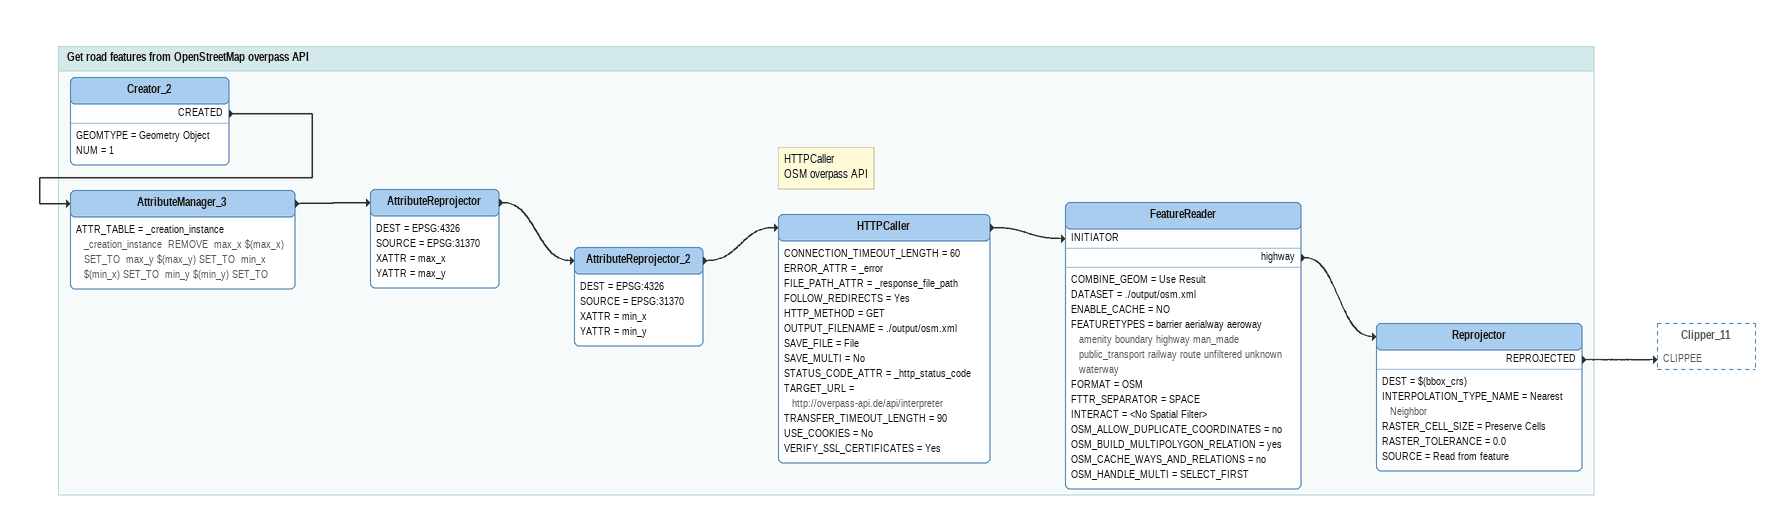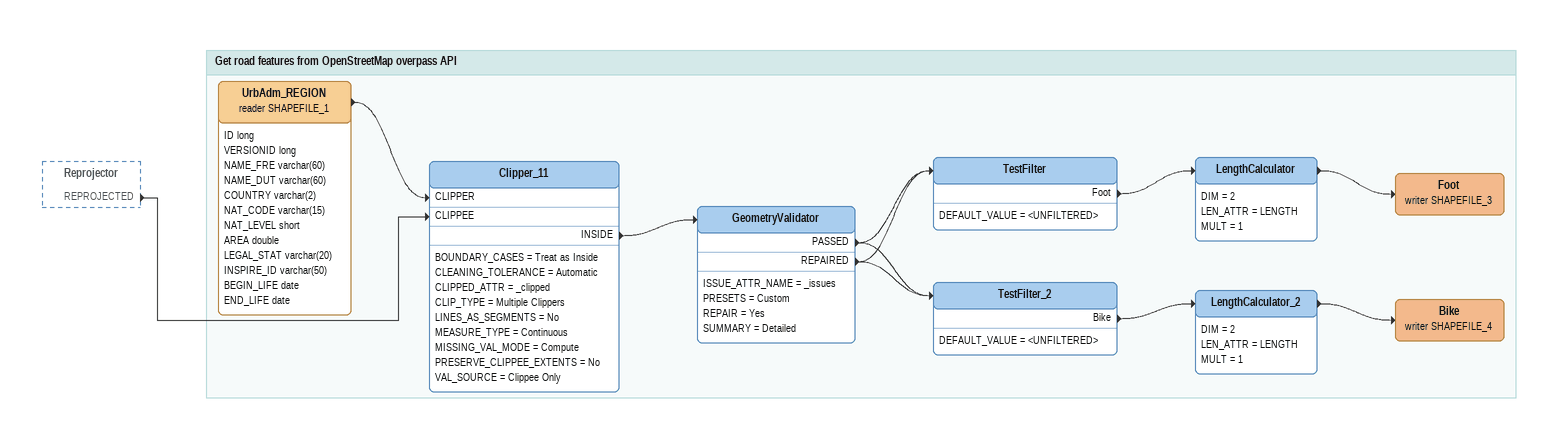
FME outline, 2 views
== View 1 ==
Bookmark: Get road features from OpenStreetMap overpass API
Creator_2
    GEOMTYPE = Geometry Object
    NUM = 1
    CREATED -> AttributeManager_3
AttributeManager_3
    ATTR_TABLE = _creation_instance _creation_instance  REMOVE  max_x $(max_x) SET_TO  max_y $(max_y) SET_TO  min_x $(min_x) SET_TO  min_y $(min_y) SET_TO
    -> AttributeReprojector
AttributeReprojector
    DEST = EPSG:4326
    SOURCE = EPSG:31370
    XATTR = max_x
    YATTR = max_y
    -> AttributeReprojector_2
AttributeReprojector_2
    DEST = EPSG:4326
    SOURCE = EPSG:31370
    XATTR = min_x
    YATTR = min_y
    -> HTTPCaller
Note: HTTPCaller / OSM overpass API
HTTPCaller
    CONNECTION_TIMEOUT_LENGTH = 60
    ERROR_ATTR = _error
    FILE_PATH_ATTR = _response_file_path
    FOLLOW_REDIRECTS = Yes
    HTTP_METHOD = GET
    OUTPUT_FILENAME = ./output/osm.xml
    SAVE_FILE = File
    SAVE_MULTI = No
    STATUS_CODE_ATTR = _http_status_code
    TARGET_URL = http://overpass-api.de/api/interpreter
    TRANSFER_TIMEOUT_LENGTH = 90
    USE_COOKIES = No
    VERIFY_SSL_CERTIFICATES = Yes
    -> FeatureReader [INITIATOR]
FeatureReader
    COMBINE_GEOM = Use Result
    DATASET = ./output/osm.xml
    ENABLE_CACHE = NO
    FEATURETYPES = barrier aerialway aeroway amenity boundary highway man_made public_transport railway route unfiltered unknown waterway
    FORMAT = OSM
    FTTR_SEPARATOR = SPACE
    INTERACT = <No Spatial Filter>
    OSM_ALLOW_DUPLICATE_COORDINATES = no
    OSM_BUILD_MULTIPOLYGON_RELATION = yes
    OSM_CACHE_WAYS_AND_RELATIONS = no
    OSM_HANDLE_MULTI = SELECT_FIRST
    highway -> Reprojector
Reprojector
    DEST = $(bbox_crs)
    INTERPOLATION_TYPE_NAME = Nearest Neighbor
    RASTER_CELL_SIZE = Preserve Cells
    RASTER_TOLERANCE = 0.0
    SOURCE = Read from feature
    REPROJECTED -> Clipper_11 [CLIPPEE]

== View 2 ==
Reprojector [outside]
    REPROJECTED -> Clipper_11 [CLIPPEE]

Bookmark: Get road features from OpenStreetMap overpass API
UrbAdm_REGION (reader SHAPEFILE_1)
    attributes: ID long, VERSIONID long, NAME_FRE varchar(60), NAME_DUT varchar(60), COUNTRY varchar(2), NAT_CODE varchar(15), NAT_LEVEL short, AREA double, LEGAL_STAT varchar(20), INSPIRE_ID varchar(50), BEGIN_LIFE date, END_LIFE date
    -> Clipper_11 [CLIPPER]
Clipper_11
    BOUNDARY_CASES = Treat as Inside
    CLEANING_TOLERANCE = Automatic
    CLIPPED_ATTR = _clipped
    CLIP_TYPE = Multiple Clippers
    LINES_AS_SEGMENTS = No
    MEASURE_TYPE = Continuous
    MISSING_VAL_MODE = Compute
    PRESERVE_CLIPPEE_EXTENTS = No
    VAL_SOURCE = Clippee Only
    INSIDE -> GeometryValidator
GeometryValidator
    ISSUE_ATTR_NAME = _issues
    PRESETS = Custom
    REPAIR = Yes
    SUMMARY = Detailed
    PASSED -> TestFilter
    PASSED -> TestFilter_2
    REPAIRED -> TestFilter
    REPAIRED -> TestFilter_2
TestFilter
    DEFAULT_VALUE = <UNFILTERED>
    Foot -> LengthCalculator
LengthCalculator
    DIM = 2
    LEN_ATTR = LENGTH
    MULT = 1
    -> Foot (writer SHAPEFILE_3)
Foot (writer SHAPEFILE_3)
TestFilter_2
    DEFAULT_VALUE = <UNFILTERED>
    Bike -> LengthCalculator_2
LengthCalculator_2
    DIM = 2
    LEN_ATTR = LENGTH
    MULT = 1
    -> Bike (writer SHAPEFILE_4)
Bike (writer SHAPEFILE_4)
